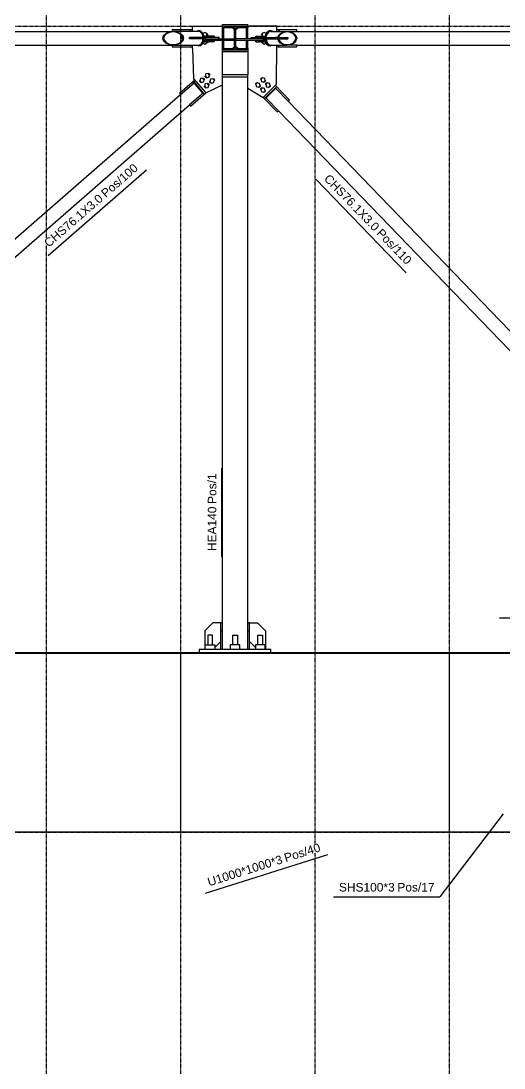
# Model space of a CAD drawing. Header units: millimetres. Extents: x -57554 to 16546, y 2142 to 98430.
# Drawn here: x -17489 to -14792, y 62188 to 68035 of the extents above; entities that cross this region are included whole.
import ezdxf

# ---------------------------------------------------------------- set-up
doc = ezdxf.new("R2010")
doc.units = ezdxf.units.MM
doc.linetypes.add('DXK_LINE_DOT3', pattern=[5.9187, 2.979, -0.9799, 0.9799, -0.9799])
doc.layers.add('S-Z2-A_TEXTUAL_ANNOTATION', color=7, linetype='Continuous')
doc.styles.add('Arial', font='ARIAL.TTF', dxfattribs={"height": 0.2})

msp = doc.modelspace()

# ---------------------------------------------------------------- linework, layer by layer
at = {"color": 1, "linetype": 'DXK_LINE_DOT3'}
for p, q in [((-17346.4, 58005), (-17346.4, 70505)), ((-16596.4, 58005), (-16596.4, 70505)), ((-15846.4, 58005), (-15846.4, 70505)), ((-15096.4, 58005), (-15096.4, 70505)), ((-32096.4, 68005), (-10096.4, 68005)), ((-32096.4, 64505), (-10096.4, 64505)), ((-32096.4, 63505), (-10096.4, 63505))]:
    msp.add_line(p, q, dxfattribs=at)
at = {"color": 2, "linetype": 'Continuous'}
for p, q in [((-16532, 68005), (-16363.4, 68005)), ((-16532, 67976.5), (-16532, 68005)), ((-16363.4, 68015), (-16223.4, 68015)), ((-16363.4, 68005), (-16363.4, 68015)), ((-16363.4, 67996.5), (-16363.4, 68005)), ((-16363.4, 68005), (-16223.4, 68005)), ((-16296.1, 67996.5), (-16363.4, 67996.5)), ((-16363.4, 67934.5), (-16363.4, 67996.5)), ((-16356.1, 67934.5), (-16356.1, 67996.5)), ((-16296.1, 67984.5), (-16308.1, 67996.5)), ((-16296.1, 67880.5), (-16296.1, 67996.5)), ((-16223.4, 67996.5), (-16290.6, 67996.5)), ((-16290.6, 67996.5), (-16290.6, 67880.5)), ((-16290.6, 67984.5), (-16278.6, 67996.5)), ((-16230.6, 67934.5), (-16230.6, 67996.5)), ((-16223.4, 68005), (-16223.4, 68015)), ((-16223.4, 68005), (-16223.4, 67996.5)), ((-16060.7, 68005), (-16223.4, 68005)), ((-16223.4, 67934.5), (-16223.4, 67996.5)), ((-16060.8, 67976.5), (-16060.7, 68005)), ((-19790.6, 67976.5), (-16645, 67976.5)), ((-16697.2, 67938.5), (-16692.7, 67953.1)), ((-16692.7, 67923.9), (-16697.2, 67938.5)), ((-16692.7, 67953.1), (-16680.1, 67965.4)), ((-16688.5, 67951.9), (-16692.6, 67938.5)), ((-16692.6, 67938.5), (-16688.5, 67925.1)), ((-16676.9, 67963.3), (-16688.5, 67951.9)), ((-16680.1, 67965.4), (-16661.3, 67973.7)), ((-16659.6, 67970.9), (-16676.9, 67963.3)), ((-16661.3, 67973.7), (-16639.1, 67976.5)), ((-16639.1, 67973.6), (-16659.6, 67970.9)), ((-16532, 67986), (-16645, 67986)), ((-16645, 67986), (-16645, 67976.5)), ((-16645, 67976.5), (-16639.1, 67976.5)), ((-16497.7, 67976.5), (-16639.1, 67976.5)), ((-16639.1, 67976.5), (-16616.9, 67973.7)), ((-16618.6, 67970.9), (-16639.1, 67973.6)), ((-16601.3, 67963.3), (-16618.6, 67970.9)), ((-16616.9, 67973.7), (-16598, 67965.4)), ((-16589.7, 67951.9), (-16601.3, 67963.3)), ((-16598, 67965.4), (-16585.5, 67953.1)), ((-16595.7, 67934.5), (-16595.7, 67942.5)), ((-16586.8, 67942.5), (-16595.7, 67942.5)), ((-16585.6, 67938.5), (-16589.7, 67951.9)), ((-16589.7, 67925.1), (-16585.6, 67938.5)), ((-16585.5, 67953.1), (-16581, 67938.5)), ((-16581, 67938.5), (-16585.5, 67923.9)), ((-16548.3, 67934.5), (-16548.3, 67942.5)), ((-16382.5, 67942.5), (-16548.3, 67942.5)), ((-16545, 67980.8), (-16545, 67976.5)), ((-16542, 67980.8), (-16545, 67980.8)), ((-16542.1, 67934.5), (-16542.1, 67942.5)), ((-16542, 67976.5), (-16542, 67980.8)), ((-16510.2, 67976.5), (-16508.5, 67978.3)), ((-16508.5, 67978.3), (-16497.7, 67981.5)), ((-16497.7, 67981.5), (-16486.9, 67978.3)), ((-16497.7, 67981.5), (-16495.4, 67981.5)), ((-16488.2, 67973.7), (-16497.7, 67976.5)), ((-16484.6, 67978.3), (-16495.4, 67981.5)), ((-16480.1, 67965.4), (-16488.2, 67973.7)), ((-16486.9, 67978.3), (-16477.8, 67968.9)), ((-16475.5, 67968.9), (-16484.6, 67978.3)), ((-16474.7, 67953.1), (-16480.1, 67965.4)), ((-16477.8, 67968.9), (-16471.6, 67955)), ((-16469.4, 67955), (-16475.5, 67968.9)), ((-16473.3, 67942.5), (-16474.7, 67953.1)), ((-16471.6, 67955), (-16470, 67942.5)), ((-16467.7, 67942.5), (-16469.4, 67955)), ((-16385, 67934.5), (-16385, 67942.5)), ((-16382.5, 67934.5), (-16382.5, 67942.5)), ((-16203.2, 67934.5), (-16203.2, 67942.5)), ((-16203.2, 67942.5), (-16068.9, 67942.5)), ((-16124.6, 67955), (-16126.4, 67942.5)), ((-16117.9, 67968.9), (-16124.6, 67955)), ((-16124.3, 67942.5), (-16122.5, 67955)), ((-16122.5, 67955), (-16115.8, 67968.9)), ((-16120.7, 67942.5), (-16119.2, 67953.1)), ((-16113.3, 67965.4), (-16119.2, 67953.1)), ((-16107.9, 67978.3), (-16117.9, 67968.9)), ((-16115.8, 67968.9), (-16105.8, 67978.3)), ((-16104.4, 67973.7), (-16113.3, 67965.4)), ((-16096, 67981.5), (-16107.9, 67978.3)), ((-16105.8, 67978.3), (-16094, 67981.5)), ((-16094, 67976.5), (-16104.4, 67973.7)), ((-16096, 67981.5), (-16094, 67981.5)), ((-16094, 67981.5), (-16082.1, 67978.3)), ((-16094, 67976.5), (-16002.7, 67976.5)), ((-16082.1, 67978.3), (-16080.3, 67976.5)), ((-16068.9, 67934.5), (-16068.9, 67942.5)), ((-16055.7, 67942.5), (-16068.9, 67942.5)), ((-15948, 67986), (-16060.8, 67986)), ((-16055.7, 67938.5), (-16051.7, 67953.1)), ((-16055.7, 67934.5), (-16055.7, 67942.5)), ((-16051.7, 67923.9), (-16055.7, 67938.5)), ((-16051.7, 67953.1), (-16040.2, 67965.4)), ((-16047.8, 67951.9), (-16051.5, 67938.5)), ((-16051.5, 67938.5), (-16047.8, 67925.1)), ((-16051, 67980.8), (-16051, 67976.5)), ((-16051, 67980.8), (-16048, 67980.8)), ((-16050.4, 67934.5), (-16050.4, 67942.5)), ((-16050.4, 67942.5), (-16047.4, 67942.5)), ((-16048, 67980.8), (-16048, 67976.5)), ((-16037.2, 67963.3), (-16047.8, 67951.9)), ((-16047.4, 67942.5), (-15999.8, 67942.5)), ((-16047.4, 67934.5), (-16047.4, 67942.5)), ((-16040.2, 67965.4), (-16023, 67973.7)), ((-16021.4, 67970.9), (-16037.2, 67963.3)), ((-16023, 67973.7), (-16002.7, 67976.5)), ((-16002.7, 67973.6), (-16021.4, 67970.9)), ((-16002.7, 67976.5), (-15982.5, 67973.7)), ((-16002.7, 67976.5), (-15948, 67976.5)), ((-15984.1, 67970.9), (-16002.7, 67973.6)), ((-15999.8, 67942.5), (-15999.8, 67934.5)), ((-15968.2, 67963.3), (-15984.1, 67970.9)), ((-15982.5, 67973.7), (-15965.3, 67965.4)), ((-15957.6, 67951.9), (-15968.2, 67963.3)), ((-15965.3, 67965.4), (-15953.8, 67953.1)), ((-15953.9, 67938.5), (-15957.6, 67951.9)), ((-15957.6, 67925.1), (-15953.9, 67938.5)), ((-15953.8, 67953.1), (-15949.8, 67938.5)), ((-15949.8, 67938.5), (-15953.8, 67923.9)), ((-15948, 67976.5), (-15948, 67986)), ((-15948, 67976.5), (-13402.1, 67976.5)), ((-19790.6, 67900.5), (-16645, 67900.5)), ((-16680.1, 67911.6), (-16692.7, 67923.9)), ((-16688.5, 67925.1), (-16676.9, 67913.7)), ((-16661.3, 67903.3), (-16680.1, 67911.6)), ((-16676.9, 67913.7), (-16659.6, 67906.1)), ((-16639.1, 67900.5), (-16661.3, 67903.3)), ((-16659.6, 67906.1), (-16639.1, 67903.4)), ((-16639.1, 67900.5), (-16645, 67900.5)), ((-16645, 67900.5), (-16645, 67891)), ((-16645, 67891), (-16532, 67891)), ((-16639.1, 67903.4), (-16618.6, 67906.1)), ((-16616.9, 67903.3), (-16639.1, 67900.5)), ((-16639.1, 67900.5), (-16497.7, 67900.5)), ((-16618.6, 67906.1), (-16601.3, 67913.7)), ((-16598, 67911.6), (-16616.9, 67903.3)), ((-16601.3, 67913.7), (-16589.7, 67925.1)), ((-16585.5, 67923.9), (-16598, 67911.6)), ((-16586.8, 67934.5), (-16595.7, 67934.5)), ((-16456.8, 67934.5), (-16548.3, 67934.5)), ((-16545, 67900.5), (-16545, 67896.2)), ((-16545, 67896.2), (-16542, 67896.2)), ((-16542, 67900.5), (-16542, 67896.2)), ((-16532, 67881), (-16532, 67900.5)), ((-16532, 67881), (-16525.6, 67712.4)), ((-16508.5, 67898.7), (-16510.2, 67900.5)), ((-16497.7, 67895.4), (-16508.5, 67898.7)), ((-16497.7, 67900.5), (-16488.2, 67903.3)), ((-16486.9, 67898.7), (-16497.7, 67895.4)), ((-16497.7, 67895.4), (-16495.4, 67895.4)), ((-16495.4, 67895.4), (-16484.6, 67898.7)), ((-16488.2, 67903.3), (-16480.1, 67911.6)), ((-16477.8, 67908.1), (-16486.9, 67898.7)), ((-16484.6, 67898.7), (-16475.5, 67908.1)), ((-16480.1, 67911.6), (-16474.7, 67923.9)), ((-16471.6, 67922), (-16477.8, 67908.1)), ((-16475.5, 67908.1), (-16469.4, 67922)), ((-16474.7, 67923.9), (-16473.3, 67934.5)), ((-16470, 67934.5), (-16471.6, 67922)), ((-16469.4, 67922), (-16467.7, 67934.5)), ((-16296.1, 67926.5), (-16468.8, 67926.5)), ((-16456.8, 67926.5), (-16456.8, 67934.5)), ((-16456.8, 67934.5), (-16296.1, 67934.5)), ((-16363.4, 67880.5), (-16363.4, 67926.5)), ((-16363.4, 67872), (-16363.4, 67880.5)), ((-16363.4, 67880.5), (-16296.1, 67880.5)), ((-16356.1, 67880.5), (-16356.1, 67926.5)), ((-16308.1, 67880.5), (-16296.1, 67892.5)), ((-16137.1, 67934.5), (-16290.6, 67934.5)), ((-16125.3, 67926.5), (-16290.6, 67926.5)), ((-16278.6, 67880.5), (-16290.6, 67892.5)), ((-16290.6, 67880.5), (-16223.4, 67880.5)), ((-16230.6, 67880.5), (-16230.6, 67926.5)), ((-16223.4, 67880.5), (-16223.4, 67926.5)), ((-16223.4, 67880.5), (-16223.4, 67872)), ((-16137.1, 67926.5), (-16137.1, 67934.5)), ((-16137.1, 67934.5), (-16068.9, 67934.5)), ((-16126.4, 67934.5), (-16124.6, 67922)), ((-16124.6, 67922), (-16117.9, 67908.1)), ((-16122.5, 67922), (-16124.3, 67934.5)), ((-16115.8, 67908.1), (-16122.5, 67922)), ((-16120.7, 67934.5), (-16119.2, 67923.9)), ((-16119.2, 67923.9), (-16113.3, 67911.6)), ((-16117.9, 67908.1), (-16107.9, 67898.7)), ((-16105.8, 67898.7), (-16115.8, 67908.1)), ((-16113.3, 67911.6), (-16104.4, 67903.3)), ((-16107.9, 67898.7), (-16096, 67895.4)), ((-16094, 67895.4), (-16105.8, 67898.7)), ((-16104.4, 67903.3), (-16094, 67900.5)), ((-16096, 67895.4), (-16094, 67895.4)), ((-16094, 67900.5), (-16002.7, 67900.5)), ((-16082.1, 67898.7), (-16094, 67895.4)), ((-16080.3, 67900.5), (-16082.1, 67898.7)), ((-16068.9, 67934.5), (-16055.7, 67934.5)), ((-16061.7, 67681.2), (-16061.1, 67900.5)), ((-16061.1, 67891), (-15948, 67891)), ((-16040.2, 67911.6), (-16051.7, 67923.9)), ((-16051, 67900.5), (-16051, 67896.2)), ((-16051, 67896.2), (-16048, 67896.2)), ((-16050.4, 67934.5), (-16047.4, 67934.5)), ((-16048, 67900.5), (-16048, 67896.2)), ((-16047.8, 67925.1), (-16037.2, 67913.7)), ((-16047.4, 67934.5), (-15999.8, 67934.5)), ((-16023, 67903.3), (-16040.2, 67911.6)), ((-16037.2, 67913.7), (-16021.4, 67906.1)), ((-16002.7, 67900.5), (-16023, 67903.3)), ((-16021.4, 67906.1), (-16002.7, 67903.4)), ((-16002.7, 67903.4), (-15984.1, 67906.1)), ((-15982.5, 67903.3), (-16002.7, 67900.5)), ((-15948, 67900.5), (-16002.7, 67900.5)), ((-15984.1, 67906.1), (-15968.2, 67913.7)), ((-15965.3, 67911.6), (-15982.5, 67903.3)), ((-15968.2, 67913.7), (-15957.6, 67925.1)), ((-15953.8, 67923.9), (-15965.3, 67911.6)), ((-15948, 67900.5), (-13402.1, 67900.5)), ((-15948, 67891), (-15948, 67900.5)), ((-16223.4, 67872), (-16363.4, 67872)), ((-16363.4, 67734.1), (-16363.4, 67872)), ((-16363.4, 67864.5), (-16223.4, 67864.5)), ((-16223.4, 67872), (-16223.4, 67734.1)), ((-16519, 67704.9), (-16604.2, 67630.7)), ((-16525.6, 67712.4), (-16456.6, 67633.3)), ((-16223.4, 67734.1), (-16363.4, 67734.1)), ((-16363.4, 67722), (-16363.4, 67734.1)), ((-16363.4, 64675), (-16363.4, 67722)), ((-16363.4, 67722), (-16223.4, 67722)), ((-16223.4, 67722), (-16223.4, 67734.1)), ((-16223.4, 64675), (-16223.4, 67722)), ((-16598, 67623.6), (-16522.6, 67689.2)), ((-16525.4, 67692.4), (-16523.1, 67694.4)), ((-16469.8, 67628.7), (-16525.4, 67692.4)), ((-16467.6, 67630.7), (-16523.1, 67694.4)), ((-16497.6, 67660.6), (-16495.3, 67662.5)), ((-16456.6, 67633.3), (-16363.4, 67678.9)), ((-16223.4, 67660.1), (-16137.3, 67608.3)), ((-16137.3, 67608.3), (-16061.7, 67681.2)), ((-16065.8, 67663.5), (-16126.6, 67604.8)), ((-16063.7, 67661.3), (-16124.5, 67602.6)), ((-15990.5, 67593), (-16068.9, 67674.3)), ((-16066.7, 67658.4), (-15997.3, 67586.4)), ((-16063.7, 67661.3), (-16065.8, 67663.5)), ((-19841.7, 64797.3), (-16598, 67623.6)), ((-16604.2, 67630.7), (-16598, 67623.6)), ((-16472.6, 67631.9), (-16548, 67566.2)), ((-16541.8, 67559.1), (-16456.6, 67633.3)), ((-16469.8, 67628.7), (-16467.6, 67630.7)), ((-16137.3, 67608.3), (-16058.8, 67527)), ((-16124.5, 67602.6), (-16126.6, 67604.8)), ((-16052, 67533.6), (-16121.5, 67605.5)), ((-16094.1, 67632), (-16096.2, 67634.1)), ((-15997.3, 67586.4), (-15990.5, 67593)), ((-19791.7, 64739.9), (-16548, 67566.2)), ((-16548, 67566.2), (-16541.8, 67559.1)), ((-16058.8, 67527), (-16052, 67533.6)), ((-13392.5, 64777.1), (-16052, 67533.6)), ((-13337.7, 64829.9), (-15997.3, 67586.4)), ((-16418.4, 64675), (-16463.4, 64630)), ((-16373.4, 64675), (-16418.4, 64675)), ((-16363.4, 64675), (-16373.4, 64675)), ((-16373.4, 64525), (-16373.4, 64675)), ((-16363.4, 64525), (-16363.4, 64675)), ((-16213.4, 64675), (-16223.4, 64675)), ((-16223.4, 64525), (-16223.4, 64675)), ((-16213.4, 64525), (-16213.4, 64675)), ((-16213.4, 64675), (-16168.4, 64675)), ((-16168.4, 64675), (-16123.4, 64630)), ((-16463.4, 64630), (-16463.4, 64525)), ((-16373.4, 64630), (-16363.4, 64630)), ((-16223.4, 64630), (-16213.4, 64630)), ((-16123.4, 64630), (-16123.4, 64525)), ((-16460.4, 64552), (-16406.4, 64552)), ((-16460.4, 64525), (-16460.4, 64552)), ((-16420.4, 64605), (-16446.4, 64605)), ((-16446.4, 64605), (-16446.4, 64552)), ((-16420.4, 64552), (-16420.4, 64605)), ((-16406.4, 64537), (-16373.4, 64570)), ((-16406.4, 64552), (-16406.4, 64525)), ((-16266.4, 64552), (-16320.4, 64552)), ((-16320.4, 64552), (-16320.4, 64525)), ((-16306.4, 64605), (-16280.4, 64605)), ((-16306.4, 64552), (-16306.4, 64605)), ((-16280.4, 64605), (-16280.4, 64552)), ((-16266.4, 64525), (-16266.4, 64552)), ((-16213.4, 64570), (-16180.4, 64537)), ((-16126.4, 64552), (-16180.4, 64552)), ((-16180.4, 64552), (-16180.4, 64525)), ((-16166.4, 64605), (-16140.4, 64605)), ((-16166.4, 64552), (-16166.4, 64605)), ((-16140.4, 64605), (-16140.4, 64552)), ((-16126.4, 64525), (-16126.4, 64552)), ((-16596.4, 64506.5), (-18096.4, 64506.5)), ((-16596.4, 64505), (-18096.4, 64505)), ((-16596.4, 64503.5), (-18096.4, 64503.5)), ((-16596.4, 64506.5), (-16596.4, 64503.5)), ((-15096.4, 64506.5), (-16596.4, 64506.5)), ((-16596.4, 64506.5), (-16596.4, 64503.5)), ((-15096.4, 64505), (-16596.4, 64505)), ((-16596.4, 63505), (-16596.4, 64505)), ((-16596.4, 63505), (-16596.4, 64505)), ((-15096.4, 64503.5), (-16596.4, 64503.5)), ((-16093.4, 64525), (-16493.4, 64525)), ((-16493.4, 64525), (-16493.4, 64506.5)), ((-16093.4, 64506.5), (-16093.4, 64525)), ((-15096.4, 64506.5), (-15096.4, 64503.5)), ((-13596.4, 64506.5), (-15096.4, 64506.5)), ((-15096.4, 64506.5), (-15096.4, 64503.5)), ((-13596.4, 64505), (-15096.4, 64505)), ((-15096.4, 63505), (-15096.4, 64505)), ((-15096.4, 63505), (-15096.4, 64505)), ((-13596.4, 64503.5), (-15096.4, 64503.5)), ((-16596.4, 63505), (-18096.4, 63505)), ((-15096.4, 63505), (-16596.4, 63505)), ((-13596.4, 63505), (-15096.4, 63505))]:
    msp.add_line(p, q, dxfattribs=at)
at = {"color": 6, "linetype": 'Continuous'}
for p, q in [((-16473.4, 67964.1), (-16473, 67964.4)), ((-16462, 67971.2), (-16473, 67964.9)), ((-16473, 67964.9), (-16473, 67963.2)), ((-16465.9, 67950.5), (-16468.8, 67950.5)), ((-16468.7, 67949.7), (-16462, 67945.8)), ((-16465.9, 67942.5), (-16465.9, 67950.5)), ((-16435.7, 67950.5), (-16464.6, 67950.5)), ((-16464.6, 67942.5), (-16464.6, 67950.5)), ((-16451, 67964.9), (-16462, 67971.2)), ((-16462, 67945.8), (-16451, 67952.1)), ((-16456.3, 67942.5), (-16456.3, 67950.5)), ((-16451, 67952.1), (-16451, 67964.9)), ((-16451, 67964.4), (-16449.5, 67963.4)), ((-16449.5, 67953.6), (-16451, 67952.6)), ((-16449.5, 67963.4), (-16448, 67961.2)), ((-16448, 67955.8), (-16449.5, 67953.6)), ((-16448, 67961.2), (-16447.5, 67958.5)), ((-16447.5, 67958.5), (-16448, 67955.8)), ((-16443.8, 67942.5), (-16443.8, 67950.5)), ((-16439.6, 67942.5), (-16439.6, 67950.5)), ((-16435.7, 67942.5), (-16435.7, 67950.5)), ((-16434.4, 67942.5), (-16434.4, 67950.5)), ((-16409.4, 67950.5), (-16434.4, 67950.5)), ((-16426.1, 67942.5), (-16426.1, 67950.5)), ((-16413.6, 67942.5), (-16413.6, 67950.5)), ((-16409.4, 67942.5), (-16409.4, 67950.5)), ((-16178.3, 67942.5), (-16178.3, 67950.5)), ((-16178.3, 67950.5), (-16153.9, 67950.5)), ((-16175.2, 67942.5), (-16175.2, 67950.5)), ((-16163, 67942.5), (-16163, 67950.5)), ((-16153.9, 67942.5), (-16153.9, 67950.5)), ((-16150.5, 67942.5), (-16150.5, 67950.5)), ((-16150.5, 67950.5), (-16126, 67950.5)), ((-16147.4, 67942.5), (-16147.4, 67950.5)), ((-16145.5, 67958.5), (-16144.9, 67961.2)), ((-16144.9, 67955.8), (-16145.5, 67958.5)), ((-16144.9, 67961.2), (-16143.4, 67963.4)), ((-16143.4, 67953.6), (-16144.9, 67955.8)), ((-16143.4, 67963.4), (-16142, 67964.4)), ((-16142, 67952.6), (-16143.4, 67953.6)), ((-16131, 67971.2), (-16142, 67964.9)), ((-16142, 67964.9), (-16142, 67952.1)), ((-16142, 67952.1), (-16131, 67945.8)), ((-16135.2, 67942.5), (-16135.2, 67950.5)), ((-16120, 67964.9), (-16131, 67971.2)), ((-16131, 67945.8), (-16125.5, 67949)), ((-16126, 67950.5), (-16125.3, 67950.5)), ((-16126, 67945.1), (-16126, 67950.5)), ((-16120, 67964.7), (-16120, 67964.9)), ((-16473.4, 67912.9), (-16473, 67912.6)), ((-16473, 67913.8), (-16473, 67912.1)), ((-16473, 67912.1), (-16462, 67905.8)), ((-16470.9, 67918.5), (-16470, 67918.5)), ((-16470, 67918.5), (-16470, 67920.6)), ((-16470, 67918.5), (-16465.9, 67918.5)), ((-16465.9, 67918.5), (-16465.9, 67926.5)), ((-16464.6, 67918.5), (-16464.6, 67926.5)), ((-16464.6, 67918.5), (-16435.7, 67918.5)), ((-16462, 67905.8), (-16451, 67912.1)), ((-16456.3, 67918.5), (-16456.3, 67926.5)), ((-16451, 67924.9), (-16453.8, 67926.5)), ((-16451, 67912.1), (-16451, 67924.9)), ((-16451, 67924.4), (-16449.5, 67923.4)), ((-16449.5, 67913.6), (-16451, 67912.6)), ((-16449.5, 67923.4), (-16448, 67921.2)), ((-16448, 67915.8), (-16449.5, 67913.6)), ((-16448, 67921.2), (-16447.5, 67918.5)), ((-16447.5, 67918.5), (-16448, 67915.8)), ((-16443.8, 67918.5), (-16443.8, 67926.5)), ((-16439.6, 67918.5), (-16439.6, 67926.5)), ((-16435.7, 67918.5), (-16435.7, 67926.5)), ((-16434.4, 67918.5), (-16434.4, 67926.5)), ((-16409.4, 67918.5), (-16434.4, 67918.5)), ((-16426.1, 67918.5), (-16426.1, 67926.5)), ((-16413.6, 67918.5), (-16413.6, 67926.5)), ((-16409.4, 67918.5), (-16409.4, 67926.5)), ((-16178.3, 67918.5), (-16178.3, 67926.5)), ((-16178.3, 67918.5), (-16153.9, 67918.5)), ((-16175.2, 67918.5), (-16175.2, 67926.5)), ((-16163, 67918.5), (-16163, 67926.5)), ((-16153.9, 67918.5), (-16153.9, 67926.5)), ((-16150.5, 67918.5), (-16150.5, 67926.5)), ((-16150.5, 67918.5), (-16126, 67918.5)), ((-16147.4, 67918.5), (-16147.4, 67926.5)), ((-16145.5, 67918.5), (-16144.9, 67921.2)), ((-16144.9, 67915.8), (-16145.5, 67918.5)), ((-16144.9, 67921.2), (-16143.4, 67923.4)), ((-16143.4, 67913.6), (-16144.9, 67915.8)), ((-16143.4, 67923.4), (-16142, 67924.4)), ((-16142, 67912.6), (-16143.4, 67913.6)), ((-16139.1, 67926.5), (-16142, 67924.9)), ((-16142, 67924.9), (-16142, 67912.1)), ((-16142, 67912.1), (-16131, 67905.8)), ((-16135.2, 67918.5), (-16135.2, 67926.5)), ((-16131, 67905.8), (-16120, 67912.1)), ((-16126, 67918.5), (-16126, 67926.5)), ((-16126, 67918.5), (-16125.1, 67918.5)), ((-16125.1, 67918.5), (-16125.1, 67925.7)), ((-16120, 67912.1), (-16120, 67912.3)), ((-16486.7, 67713.5), (-16490.8, 67701.4)), ((-16474.2, 67715.9), (-16486.7, 67713.5)), ((-16465.9, 67706.3), (-16474.2, 67715.9)), ((-16473.9, 67715.6), (-16472.2, 67715.8)), ((-16472.2, 67715.8), (-16469.5, 67715.1)), ((-16470, 67694.3), (-16465.9, 67706.3)), ((-16469.5, 67715.1), (-16467.4, 67713.4)), ((-16467.4, 67713.4), (-16466, 67711)), ((-16465.7, 67708.3), (-16466.1, 67706.6)), ((-16466, 67711), (-16465.7, 67708.3)), ((-16460.8, 67725.7), (-16460.3, 67727.4)), ((-16460.4, 67723), (-16460.8, 67725.7)), ((-16456.5, 67739.7), (-16460.6, 67727.7)), ((-16460.6, 67727.7), (-16452.3, 67718.1)), ((-16459.1, 67720.6), (-16460.4, 67723)), ((-16456.9, 67719), (-16459.1, 67720.6)), ((-16454.3, 67718.2), (-16456.9, 67719)), ((-16444, 67742.2), (-16456.5, 67739.7)), ((-16452.6, 67718.5), (-16454.3, 67718.2)), ((-16452.3, 67718.1), (-16439.8, 67720.6)), ((-16435.7, 67732.6), (-16444, 67742.2)), ((-16443.8, 67741.8), (-16442, 67742.1)), ((-16442, 67742.1), (-16439.4, 67741.4)), ((-16439.8, 67720.6), (-16435.7, 67732.6)), ((-16439.4, 67741.4), (-16437.2, 67739.7)), ((-16437.2, 67739.7), (-16435.9, 67737.3)), ((-16435.5, 67734.6), (-16436, 67732.9)), ((-16435.9, 67737.3), (-16435.5, 67734.6)), ((-16430.2, 67709.6), (-16434.3, 67697.6)), ((-16417.8, 67712), (-16430.2, 67709.6)), ((-16409.4, 67702.4), (-16417.8, 67712)), ((-16417.5, 67711.7), (-16415.7, 67711.9)), ((-16415.7, 67711.9), (-16413.1, 67711.2)), ((-16413.1, 67711.2), (-16410.9, 67709.5)), ((-16410.9, 67709.5), (-16409.6, 67707.2)), ((-16409.2, 67704.4), (-16409.7, 67702.8)), ((-16409.6, 67707.2), (-16409.2, 67704.4)), ((-16140.4, 67717.9), (-16149.5, 67709.1)), ((-16149.5, 67711.1), (-16149, 67713.8)), ((-16149.2, 67709.4), (-16149.5, 67711.1)), ((-16149.5, 67709.1), (-16146.5, 67696.8)), ((-16149, 67713.8), (-16147.4, 67716)), ((-16147.4, 67716), (-16145.1, 67717.5)), ((-16145.1, 67717.5), (-16142.4, 67718)), ((-16142.4, 67718), (-16140.7, 67717.6)), ((-16128.2, 67714.4), (-16140.4, 67717.9)), ((-16125.1, 67702.1), (-16128.2, 67714.4)), ((-16491, 67699.4), (-16490.5, 67701.1)), ((-16490.6, 67696.7), (-16491, 67699.4)), ((-16490.8, 67701.4), (-16482.4, 67691.9)), ((-16489.3, 67694.4), (-16490.6, 67696.7)), ((-16487.1, 67692.7), (-16489.3, 67694.4)), ((-16484.5, 67692), (-16487.1, 67692.7)), ((-16482.7, 67692.2), (-16484.5, 67692)), ((-16482.4, 67691.9), (-16470, 67694.3)), ((-16464.7, 67669.3), (-16464.2, 67671)), ((-16464.3, 67666.6), (-16464.7, 67669.3)), ((-16460.4, 67683.3), (-16464.5, 67671.3)), ((-16464.5, 67671.3), (-16456.2, 67661.7)), ((-16463, 67664.2), (-16464.3, 67666.6)), ((-16460.8, 67662.5), (-16463, 67664.2)), ((-16458.2, 67661.8), (-16460.8, 67662.5)), ((-16447.9, 67685.7), (-16460.4, 67683.3)), ((-16456.4, 67662), (-16458.2, 67661.8)), ((-16456.2, 67661.7), (-16443.7, 67664.1)), ((-16439.6, 67676.2), (-16447.9, 67685.7)), ((-16447.6, 67685.4), (-16445.9, 67685.6)), ((-16445.9, 67685.6), (-16443.3, 67684.9)), ((-16443.7, 67664.1), (-16439.6, 67676.2)), ((-16443.3, 67684.9), (-16441.1, 67683.3)), ((-16441.1, 67683.3), (-16439.8, 67680.9)), ((-16439.4, 67678.2), (-16439.9, 67676.5)), ((-16439.8, 67680.9), (-16439.4, 67678.2)), ((-16434.5, 67695.6), (-16434.1, 67697.2)), ((-16434.2, 67692.8), (-16434.5, 67695.6)), ((-16434.3, 67697.6), (-16426, 67688)), ((-16432.8, 67690.5), (-16434.2, 67692.8)), ((-16430.7, 67688.8), (-16432.8, 67690.5)), ((-16428, 67688.1), (-16430.7, 67688.8)), ((-16426.3, 67688.3), (-16428, 67688.1)), ((-16426, 67688), (-16413.5, 67690.4)), ((-16413.5, 67690.4), (-16409.4, 67702.4)), ((-16169.2, 67690.1), (-16178.3, 67681.3)), ((-16178.3, 67683.3), (-16177.7, 67686)), ((-16178, 67681.6), (-16178.3, 67683.3)), ((-16178.3, 67681.3), (-16175.3, 67669)), ((-16177.7, 67686), (-16176.2, 67688.2)), ((-16176.2, 67688.2), (-16173.9, 67689.7)), ((-16175.3, 67669), (-16163, 67665.5)), ((-16173.9, 67689.7), (-16171.2, 67690.2)), ((-16171.2, 67690.2), (-16169.5, 67689.8)), ((-16157, 67686.6), (-16169.2, 67690.1)), ((-16163, 67665.5), (-16153.9, 67674.3)), ((-16161, 67665.4), (-16162.7, 67665.8)), ((-16158.3, 67665.9), (-16161, 67665.4)), ((-16156, 67667.4), (-16158.3, 67665.9)), ((-16153.9, 67674.3), (-16157, 67686.6)), ((-16154.5, 67669.6), (-16156, 67667.4)), ((-16153.9, 67672.3), (-16154.5, 67669.6)), ((-16154.2, 67674), (-16153.9, 67672.3)), ((-16141.4, 67661.3), (-16150.5, 67652.5)), ((-16150.5, 67654.5), (-16150, 67657.2)), ((-16150.2, 67652.8), (-16150.5, 67654.5)), ((-16150.5, 67652.5), (-16147.5, 67640.2)), ((-16150, 67657.2), (-16148.4, 67659.5)), ((-16148.4, 67659.5), (-16146.1, 67660.9)), ((-16146.5, 67696.8), (-16134.3, 67693.2)), ((-16146.1, 67660.9), (-16143.4, 67661.4)), ((-16143.4, 67661.4), (-16141.7, 67661)), ((-16129.2, 67657.8), (-16141.4, 67661.3)), ((-16134.3, 67693.2), (-16125.1, 67702.1)), ((-16132.2, 67693.2), (-16133.9, 67693.5)), ((-16129.6, 67693.7), (-16132.2, 67693.2)), ((-16127.3, 67695.1), (-16129.6, 67693.7)), ((-16126.1, 67645.5), (-16129.2, 67657.8)), ((-16125.7, 67697.4), (-16127.3, 67695.1)), ((-16125.1, 67700.1), (-16125.7, 67697.4)), ((-16125.4, 67701.8), (-16125.1, 67700.1)), ((-16112.6, 67689.1), (-16121.8, 67680.3)), ((-16121.8, 67682.3), (-16121.2, 67685)), ((-16121.4, 67680.6), (-16121.8, 67682.3)), ((-16121.8, 67680.3), (-16118.7, 67668)), ((-16121.2, 67685), (-16119.6, 67687.2)), ((-16119.6, 67687.2), (-16117.3, 67688.7)), ((-16118.7, 67668), (-16106.5, 67664.5)), ((-16117.3, 67688.7), (-16114.6, 67689.2)), ((-16114.6, 67689.2), (-16112.9, 67688.8)), ((-16100.4, 67685.6), (-16112.6, 67689.1)), ((-16106.5, 67664.5), (-16097.3, 67673.3)), ((-16104.5, 67664.4), (-16106.2, 67664.8)), ((-16101.8, 67664.9), (-16104.5, 67664.4)), ((-16099.5, 67666.4), (-16101.8, 67664.9)), ((-16097.3, 67673.3), (-16100.4, 67685.6)), ((-16097.9, 67668.6), (-16099.5, 67666.4)), ((-16097.3, 67671.3), (-16097.9, 67668.6)), ((-16097.7, 67673), (-16097.3, 67671.3)), ((-16147.5, 67640.2), (-16135.3, 67636.7)), ((-16135.3, 67636.7), (-16126.1, 67645.5)), ((-16133.3, 67636.6), (-16135, 67637)), ((-16130.6, 67637.1), (-16133.3, 67636.6)), ((-16128.3, 67638.6), (-16130.6, 67637.1)), ((-16126.7, 67640.8), (-16128.3, 67638.6)), ((-16126.1, 67643.5), (-16126.7, 67640.8)), ((-16126.4, 67645.2), (-16126.1, 67643.5))]:
    msp.add_line(p, q, dxfattribs=at)
at = {"layer": 'S-Z2-A_TEXTUAL_ANNOTATION'}
for p, q in [((-16368.4, 65045), (-16368.4, 65538.6)), ((-14817.1, 64701.5), (-14223.5, 64701.5)), ((-14796.7, 63607.5), (-15150.2, 63144)), ((-15743.9, 63144), (-15150.2, 63144))]:
    msp.add_line(p, q, dxfattribs=at)

# ---------------------------------------------------------------- wipeouts: each hides what was drawn before it
for points in [[(-16398.4, 65323.2), (-16448.4, 65323.2), (-16448.4, 65075), (-16398.4, 65075)], [(-16025.1, 63333.1), (-16040.2, 63380.8), (-16453.6, 63250.2), (-16438.5, 63202.6)], [(-15402.7, 63174), (-15402.7, 63224), (-15713.9, 63224), (-15713.9, 63174)]]:
    msp.add_wipeout(points).dxf.layer = 'S-Z2-A_TEXTUAL_ANNOTATION'

# ---------------------------------------------------------------- next in the draw order: wipeouts: each hides what was drawn before it
for points in [[(-15517.8, 66857.5), (-15481.8, 66892.2), (-15764.8, 67185.4), (-15800.8, 67150.7)], [(-17027.1, 67036), (-17060, 67073.7), (-17367.2, 66806), (-17334.3, 66768.3)], [(-16398.4, 65508.6), (-16448.4, 65508.6), (-16448.4, 65338.2), (-16398.4, 65338.2)], [(-15813, 63400.1), (-15828, 63447.8), (-16025.9, 63385.3), (-16010.8, 63337.6)], [(-15180.2, 63174), (-15180.2, 63224), (-15387.7, 63224), (-15387.7, 63174)]]:
    msp.add_wipeout(points).dxf.layer = 'S-Z2-A_TEXTUAL_ANNOTATION'

# ---------------------------------------------------------------- next in the draw order: linework, layer by layer
msp.add_line((-16458.1, 63164.9), (-15775.3, 63380.5), dxfattribs=at)

# ---------------------------------------------------------------- next in the draw order: texts
at = {"layer": 'S-Z2-A_TEXTUAL_ANNOTATION', "style": 'Arial'}
for s, height, rotation, p in [('Pos/1', 47.75, 90.00021, (-16398.4, 65338.2)), ('HEA140', 47.75, 90.00021, (-16398.4, 65075)), ('Pos/40', 47.75, 17.52678, (-16010.8, 63337.6)), ('U1000*1000*3', 47.754, 17.52678, (-16438.5, 63202.6))]:
    msp.add_text(s, height=height, rotation=rotation, dxfattribs=at).set_placement(p)
for s, p in [('SHS100*3', (-15713.9, 63174)), ('Pos/17', (-15387.7, 63174))]:
    msp.add_text(s, height=47.75, dxfattribs=at).set_placement(p)

# ---------------------------------------------------------------- next in the draw order: wipeouts: each hides what was drawn before it
for points in [[(-16831.4, 67206.5), (-16864.3, 67244.2), (-17048.7, 67083.5), (-17015.8, 67045.8)], [(-15337.6, 66670.7), (-15301.6, 66705.4), (-15471.4, 66881.4), (-15507.4, 66846.7)]]:
    msp.add_wipeout(points).dxf.layer = 'S-Z2-A_TEXTUAL_ANNOTATION'

# ---------------------------------------------------------------- next in the draw order: linework, layer by layer
at = {"layer": 'S-Z2-A_TEXTUAL_ANNOTATION'}
for p, q in [((-17337.3, 66726), (-16789.1, 67203.6)), ((-15843.2, 67151.5), (-15338.4, 66628.3))]:
    msp.add_line(p, q, dxfattribs=at)

# ---------------------------------------------------------------- next in the draw order: texts
at = {"layer": 'S-Z2-A_TEXTUAL_ANNOTATION', "style": 'Arial'}
for s, height, rotation, p in [('Pos/100', 47.75, 41.06389, (-17015.8, 67045.8)), ('CHS76.1X3.0', 47.754, 313.9743, (-15800.8, 67150.7)), ('CHS76.1X3.0', 47.754, 41.06389, (-17334.3, 66768.3)), ('Pos/110', 47.75, 313.9743, (-15507.4, 66846.7))]:
    msp.add_text(s, height=height, rotation=rotation, dxfattribs=at).set_placement(p)

doc.saveas('drawing.dxf')
